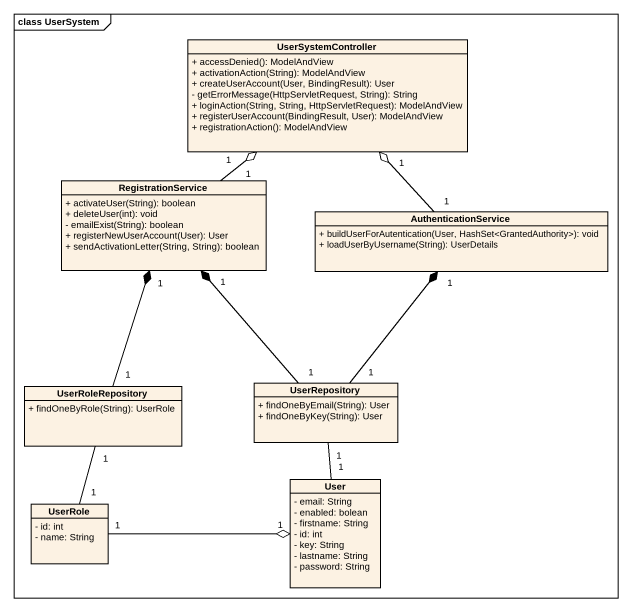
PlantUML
@startuml
mainframe class UserSystem
hide circle
hide empty members
skinparam classAttributeIconSize 0
class UserSystemController {
  + accessDenied(): ModelAndView
  + activationAction(String): ModelAndView
  + createUserAccount(User, BindingResult): User
  - getErrorMessage(HttpServletRequest, String): String
  + loginAction(String, String, HttpServletRequest): ModelAndView
  + registerUserAccount(BindingResult, User): ModelAndView
  + registrationAction(): ModelAndView
}
class RegistrationService {
  + activateUser(String): boolean
  + deleteUser(int): void
  - emailExist(String): boolean
  + registerNewUserAccount(User): User
  + sendActivationLetter(String, String): boolean
}
class AuthenticationService {
  + buildUserForAutentication(User, HashSet<GrantedAuthority>): void
  + loadUserByUsername(String): UserDetails
}
class UserRoleRepository {
  + findOneByRole(String): UserRole
}
class UserRepository {
  + findOneByEmail(String): User
  + findOneByKey(String): User
}
class User {
  - email: String
  - enabled: bolean
  - firstname: String
  - id: int
  - key: String
  - lastname: String
  - password: String
}
class UserRole {
  - id: int
  - name: String
}
RegistrationService "1" -up-o "1" UserSystemController
AuthenticationService "1" -up-o "1" UserSystemController
UserRoleRepository "1" -up-* "1" RegistrationService
UserRepository "1" -up-* "1" RegistrationService
UserRepository "1" -up-* "1" AuthenticationService
User "1" -up- "1" UserRepository
UserRole "1" -up- "1" UserRoleRepository
UserRole "1" -right-o "1" User
@enduml
